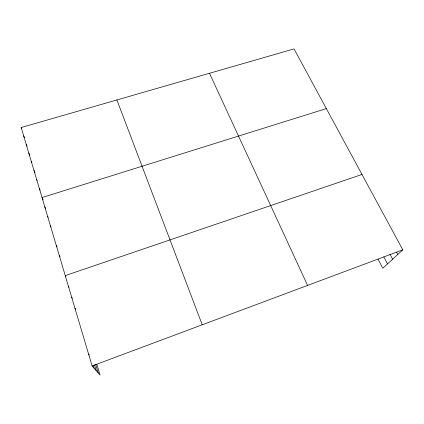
<?xml version="1.0" encoding="UTF-8"?>
<svg xmlns="http://www.w3.org/2000/svg" width="424" height="424" viewBox="0 0 424 424"><rect width="100%" height="100%" fill="white"/><g stroke="black" fill="none" stroke-linecap="round" stroke-linejoin="round"><path stroke-width="0.64" d="M96.836 364.258L100.096 375.086L92.119 365.96L21.2 127.529L294.039 48.914L402.8 249.821L382.787 268.27L378.033 259.133M92.119 365.96L402.8 249.821M362.001 174.45L65.243 275.611L65.868 276.665M326.348 108.597L42.029 197.558L43.179 199.831M88.574 354.051L89.406 355.074M74.942 308.216L75.605 309.229M71.661 297.182L72.345 298.263M68.428 286.317L69.038 287.318M59.196 255.269L60.06 256.812M56.233 245.316L57.118 246.922M396.599 252.126L397.823 254.411M389.958 254.167L392.624 259.202M50.435 225.817L51.044 226.967M383.853 256.918L387.52 263.908M47.594 216.267L48.151 217.337M44.79 206.848L45.644 208.507M39.305 188.394L40.174 190.148M36.612 179.352L37.148 180.439M33.957 170.427L35.044 172.663M31.339 161.618L31.89 162.763M28.758 152.931L29.866 155.274M26.203 144.351L27.046 146.148M23.686 135.887L24.465 137.562M209.488 73.278L307.591 285.41M21.2 127.529L21.725 128.668M116.897 99.958L202.232 324.795M95.638 364.322L98.225 372.945M94.494 364.942L96.195 370.624M93.206 365.186L94.117 368.249"/></g></svg>
